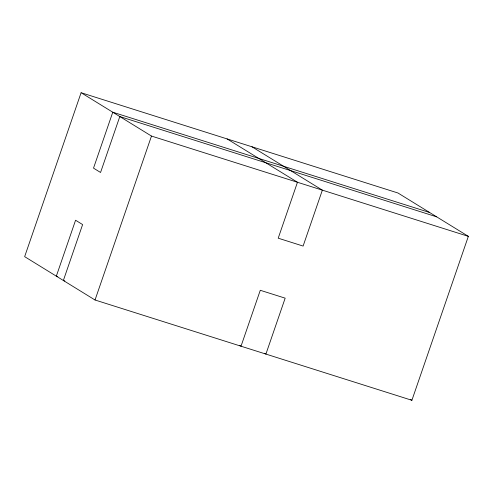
<?xml version="1.0" encoding="UTF-8"?>
<svg xmlns="http://www.w3.org/2000/svg" width="493" height="493" viewBox="0 0 493 493"><rect width="100%" height="100%" fill="white"/><g stroke="black" fill="none" stroke-linecap="round" stroke-linejoin="round"><path stroke-width="0.74" d="M81.098 92.709L24.65 256.65L95.032 300.003L411.901 400.291L468.35 236.35L397.968 192.997L81.098 92.709L151.48 136.062L468.35 236.35M95.032 300.003L151.48 136.062M429.637 212.508L112.774 112.213L93.516 168.144L100.554 172.476L119.811 116.551L436.675 216.84M57.792 276.622L56.325 276.16L75.577 220.235L82.614 224.568L63.363 280.492L64.829 280.961M251.978 146.791L322.36 190.144L303.103 246.069L278.212 238.193L297.47 182.262L227.088 138.915M410.607 399.496L411.901 400.291M264.618 353.29L265.912 354.085L285.17 298.16L260.279 290.285L241.022 346.209L239.727 345.414"/></g></svg>
